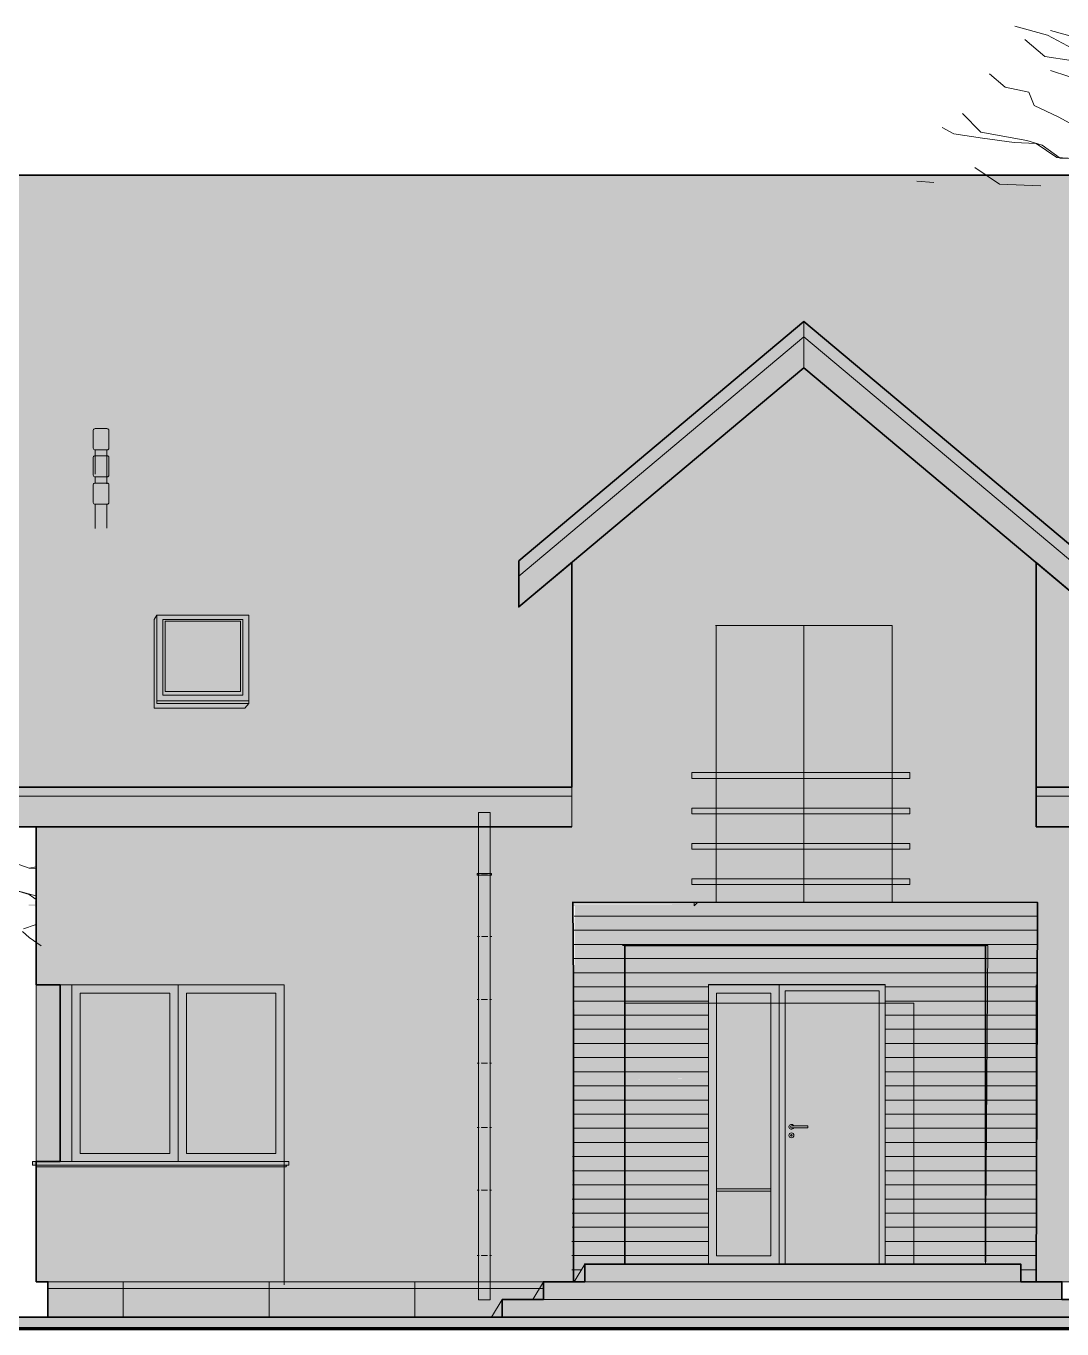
# Model space of a CAD drawing. Header units: millimetres. Extents: x -13512 to 8923, y -6533 to 5096.
# Drawn here: x -9369 to -8490, y -3096 to -1991 of the extents above; entities that cross this region are included whole.
import ezdxf

# ---------------------------------------------------------------- set-up
doc = ezdxf.new("R2010")
doc.units = ezdxf.units.MM
doc.layers.get('0').update_dxf_attribs({"lineweight": 0})
for name, color, linetype, lineweight in [('A-ELEWACJA CIENKA', 11, 'Continuous', 13), ('A-murowane', 3, 'Continuous', 35), ('A-p.widokowa', 6, 'Continuous', 15), ('A-RYS ELEWACJI', 30, 'Continuous', 35), ('A-wykończenie', 4, 'Continuous', 5), ('B-CEGŁA ale dr', 34, 'Continuous', 0), ('B-CIENIE', 251, 'Continuous', 0), ('B-DACHÓWKA', 250, 'Continuous', 0), ('B-materiały', 9, 'Continuous', 0), ('B-STOLARKA OKIENNA', 32, 'Continuous', 0), ('B-SZKŁO', 153, 'Continuous', 0), ('Layer1', 7, 'Continuous', 0)]:
    doc.layers.add(name, color=color, linetype=linetype, lineweight=lineweight)
doc.layers.add('B-BIAŁY ELEM', color=7, linetype='Continuous', lineweight=0, true_color=0xf0f0f0)
pattern_1 = [(0, (-12418.428, -190.132), (0, 12), [])]

# ---------------------------------------------------------------- blocks, each defined once
blk = doc.blocks.new('A$C2233616D')
at = {"extrusion": (-9.93912e-09, 3.39862e-09, 1), "elevation": 0}
blk.add_lwpolyline([(-13.6, 7), (0.4, 7, 1), (0.4, 8.5), (-13.6, 8.5)], format="xyb", close=True, dxfattribs=at)
blk.add_lwpolyline([(-1.6, 7, 5.456211), (-1.6, 8.5)], format="xyb", dxfattribs=at)
for radius in [2.11, 0.658]:
    blk.add_circle((0.4, 0.5), radius)
blk = doc.blocks.new('A$C413E17AE')
at = {"layer": 'Layer1'}
for p, q in [((-492.2, 118.8), (-519.9, 126.5)), ((-461.9, 115), (-489.6, 122.7)), ((-511.5, 115), (-494.5, 100.7)), ((-458.4, 100.7), (-492.2, 118.8)), ((-494.5, 100.7), (-472.1, 97.2)), ((-489.6, 88.9), (-474.2, 83.6)), ((-528.3, 74.6), (-541.5, 86.1)), ((-508, 70.4), (-528.3, 74.6)), ((-503.5, 59), (-508, 70.4)), ((-483.1, 49.5), (-503.5, 59)), ((-564.4, 52.3), (-548.9, 36.6)), ((-467.1, 40.6), (-483.1, 49.5)), ((-571.8, 35.2), (-581.5, 40.4)), ((-547.3, 31.4), (-571.8, 35.2)), ((-548.9, 36.6), (-509.9, 29.5)), ((-520.6, 27.7), (-547.3, 31.4)), ((-501.9, 26.8), (-520.6, 27.7)), ((-509.9, 29.5), (-496.9, 25.5)), ((-484.4, 15), (-501.9, 26.8)), ((-496.9, 25.5), (-481.5, 14.4)), ((-460, 13.5), (-484.4, 15)), ((-481.5, 14.4), (-460, 14.2)), ((-553.8, 6.6), (-533.1, -7.7)), ((-588.6, -6.3), (-603.1, -5.2)), ((-533.1, -7.7), (-498, -9.1))]:
    blk.add_line(p, q, dxfattribs=at)
blk = doc.blocks.new('A$C62B175F2')
at = {"layer": 'B-materiały'}
for p, q in [((-25, -28.3), (-5.8, -35.1)), ((-5.8, -35.1), (0, -34)), ((-5.8, -35.1), (0, -35.3)), ((-5.8, -57.5), (-21, -52.8)), ((-15.9, -54.4), (-0.2, -58.4)), ((0, -61.5), (-5.8, -57.5)), ((-0.2, -58.4), (0, -58.6)), ((-10.6, -86.6), (-0.7, -83)), ((-0.7, -83), (0, -83.4)), ((-6, -93.8), (-11.7, -88.9)), ((4.2, -100.8), (-6, -93.8))]:
    blk.add_line(p, q, dxfattribs=at)
blk = doc.blocks.new('A$C59963C6C')
at = {"layer": 'B-STOLARKA OKIENNA', "true_color": 0x636466, "transparency": 33554687}
h = blk.add_hatch(color=251, dxfattribs=at)
h.dxf.hatch_style = 1
h.paths.add_polyline_path([(0, 105), (-20, 105), (-20, 110), (0, 110), (90, 110), (165, 110), (165, 105), (90, 105)])
h = blk.add_hatch(color=251, dxfattribs=at)
h.dxf.hatch_style = 1
h.paths.add_polyline_path([(0, 75), (-20, 75), (-20, 80), (0, 80), (90, 80), (165, 80), (165, 75), (90, 75)])
h = blk.add_hatch(color=251, dxfattribs=at)
h.dxf.hatch_style = 1
h.paths.add_polyline_path([(0, 45), (-20, 45), (-20, 50), (0, 50), (90, 50), (165, 50), (165, 45), (90, 45)])
h = blk.add_hatch(color=251, dxfattribs=at)
h.dxf.hatch_style = 1
h.paths.add_polyline_path([(0, 15), (-20, 15), (-20, 20), (0, 20), (90, 20), (165, 20), (165, 15), (90, 15)])
at = {"layer": 'A-ELEWACJA CIENKA'}
for points in [[(0, 105), (-20, 105), (-20, 110), (0, 110), (90, 110), (165, 110), (165, 105), (90, 105)], [(0, 75), (-20, 75), (-20, 80), (0, 80), (90, 80), (165, 80), (165, 75), (90, 75)], [(0, 45), (-20, 45), (-20, 50), (0, 50), (90, 50), (165, 50), (165, 45), (90, 45)], [(0, 15), (-20, 15), (-20, 20), (0, 20), (90, 20), (165, 20), (165, 15), (90, 15)]]:
    blk.add_lwpolyline(points, close=True, dxfattribs=at)

msp = doc.modelspace()

# ---------------------------------------------------------------- hatches: boundary and pattern name
at = {"layer": 'A-ELEWACJA CIENKA'}
h = msp.add_hatch(dxfattribs=at)
h.set_pattern_fill('AR-RSHKE', color=256, scale=0.1)
h.set_pattern_definition([(0, (-12418.428, -190.132), (64.77, 30.48), [15.24, -12.7, 17.78, -7.62, 22.86, -10.16]), (0, (-12403.188, -188.862), (64.77, 30.48), [12.7, -48.26, 10.16, -15.24]), (0, (-12372.708, -192.037), (64.77, 30.48), [7.62, -78.74]), (90, (-12418.428, -190.132), (-21.59, 30.48), [29.21, -92.71]), (90, (-12403.188, -190.132), (-21.59, 30.48), [28.575, -93.345]), (90, (-12390.488, -190.132), (-21.59, 30.48), [26.67, -95.25]), (90, (-12372.708, -192.037), (-21.59, 30.48), [29.21, -92.71]), (90, (-12365.088, -192.037), (-21.59, 30.48), [29.21, -92.71]), (90, (-12342.228, -190.132), (-21.59, 30.48), [27.94, -93.98])])
h.paths.add_polyline_path([(-8906.11, -2469.37), (-8933.88, -2469.37), (-8951.04, -2483.77), (-8951.06, -2469.37), (-9410.11, -2469.37), (-9410.11, -2636.63), (-8906.11, -2636.63)])
h.paths.add_polyline_path([(-9180.18, -2565.56), (-9258.18, -2565.56), (-9258.18, -2490.81), (-9180.18, -2490.81)], flags=16)
h.paths.add_polyline_path([(-9185.18, -2560.56), (-9253.18, -2560.56), (-9253.18, -2495.81), (-9185.18, -2495.81)], flags=0)
h.paths.add_polyline_path([(-8010.11, -2469.37), (-8467.15, -2469.37), (-8467.17, -2483.77), (-8484.33, -2469.37), (-8512.11, -2469.37), (-8512.11, -2636.63), (-8010.11, -2636.63)])
h.paths.add_polyline_path([(-8238.03, -2490.81), (-8160.03, -2490.81), (-8160.03, -2565.56), (-8238.03, -2565.56)], flags=16)
h.paths.add_polyline_path([(-8233.03, -2495.81), (-8165.03, -2495.81), (-8165.03, -2560.56), (-8233.03, -2560.56)], flags=0)
h.paths.add_polyline_path([(-8512.11, -2446.06), (-8512.11, -2469.37), (-8484.33, -2469.37)], flags=17)
h.paths.add_polyline_path([(-8906.11, -2446.06), (-8933.88, -2469.37), (-8906.11, -2469.37)], flags=17)
h.paths.add_polyline_path([(-9296.11, -2417.86), (-9315.11, -2417.86), (-9315.11, -2354.87), (-9296.11, -2354.87)], flags=16)
h.paths.add_polyline_path([(-8709.11, -2241.6), (-8467.11, -2444.66), (-8467.15, -2469.37), (-8010.11, -2469.37), (-8010.11, -2117.4), (-9410.11, -2117.4), (-9410.11, -2469.37), (-8951.06, -2469.37), (-8951.1, -2444.66)])
at = {"layer": 'A-ELEWACJA CIENKA', "transparency": 33554477}
h = msp.add_hatch(color=256, dxfattribs=at)
h.dxf.hatch_style = 1
h.paths.add_polyline_path([(-9258.18, -2490.81), (-9260.55, -2494.35), (-9260.55, -2569.7), (-9183.46, -2569.7), (-9180.18, -2565.56), (-9258.18, -2565.56)])
at = {"layer": 'A-ELEWACJA CIENKA'}
h = msp.add_hatch(dxfattribs=at)
h.set_pattern_fill('ANGLE', color=256)
h.set_pattern_definition([(0, (0, 0), (0, 6.985), [5.08, -1.905]), (90, (0, 0), (-6.985, 4e-16), [5.08, -1.905])])
h.paths.add_polyline_path([(-8975.34, -2709.95), (-8985.34, -2709.95), (-8985.34, -2711.24), (-8975.34, -2711.24)])
h.paths.add_polyline_path([(-8985.34, -2709.95), (-8986.43, -2709.95), (-8986.43, -2711.24), (-8985.34, -2711.24)])
h.paths.add_polyline_path([(-8974.19, -2709.95), (-8975.34, -2709.95), (-8975.34, -2711.24), (-8974.19, -2711.24)])
at = {"layer": 'A-ELEWACJA CIENKA', "transparency": 33554643}
h = msp.add_hatch(dxfattribs=at)
h.set_pattern_fill('_USER', color=256, scale=12, pattern_type=0)
h.set_pattern_definition(pattern_1)
h.paths.add_polyline_path([(-8861.12, -2804.37), (-8555.11, -2804.37), (-8555.11, -3041.37), (-8525.11, -3041.37), (-8525.11, -3056.37), (-8512.11, -3056.37), (-8510.4, -2737.37), (-8903.88, -2737.37), (-8906.11, -3056.37), (-8904.15, -3056.37), (-8895.11, -3041.37), (-8861.12, -3041.37)])
at = {"layer": 'A-ELEWACJA CIENKA'}
h = msp.add_hatch(color=256, dxfattribs=at)
h.dxf.hatch_style = 1
h.paths.add_polyline_path([(-8799.11, -2734.37), (-8615.17, -2734.37), (-8615.17, -2737.37), (-8799.11, -2737.37), (-8802.11, -2737.37), (-8802.11, -2734.37)])
h = msp.add_hatch(dxfattribs=at)
h.set_pattern_fill('ANGLE', color=256)
h.set_pattern_definition([(0, (0.29, -53.14), (0, 6.985), [5.08, -1.905]), (90, (0.29, -53.14), (-6.985, 4e-16), [5.08, -1.905])])
h.paths.add_polyline_path([(-8975.05, -2763.09), (-8985.05, -2763.09), (-8985.05, -2764.38), (-8975.05, -2764.38)])
h.paths.add_polyline_path([(-8985.05, -2763.09), (-8986.14, -2763.09), (-8986.14, -2764.38), (-8985.05, -2764.38)])
h.paths.add_polyline_path([(-8973.9, -2763.09), (-8975.05, -2763.09), (-8975.05, -2764.38), (-8973.9, -2764.38)])
at = {"layer": 'A-ELEWACJA CIENKA', "transparency": 33554643}
h = msp.add_hatch(dxfattribs=at)
h.set_pattern_fill('_USER', color=256, scale=12, pattern_type=0)
h.set_pattern_definition(pattern_1)
h.paths.add_polyline_path([(-8790.11, -2870.8), (-8861.12, -2870.8), (-8861.12, -3041.37), (-8790.11, -3041.37)])
h.paths.add_polyline_path([(-8790.11, -2770.94), (-8861.12, -2770.94), (-8861.12, -2870.8), (-8790.11, -2870.8)])
h.paths.add_polyline_path([(-8555.11, -2770.94), (-8790.39, -2767.73), (-8790.11, -2804.37), (-8640.11, -2804.37), (-8615.83, -2870.8), (-8615.83, -3041.37), (-8555.11, -3041.37)])
h.paths.add_polyline_path([(-8615.83, -2870.8), (-8640.11, -2804.37), (-8640.11, -3041.37), (-8615.83, -3041.37)], flags=17)
at = {"layer": 'A-ELEWACJA CIENKA', "true_color": 0xc7c8ca}
h = msp.add_hatch(color=9, dxfattribs=at)
h.dxf.hatch_style = 1
h.paths.add_polyline_path([(-9360.16, -3056.37), (-9149.67, -3056.37), (-9149.67, -2954.37), (-9360.16, -2954.37)])
h.paths.add_polyline_path([(-9360.59, -2952.8), (-9340.22, -2952.8), (-9340.22, -2802.8), (-9360.59, -2802.8)])
at = {"layer": 'A-ELEWACJA CIENKA'}
h = msp.add_hatch(dxfattribs=at)
h.set_pattern_fill('ANGLE', color=256)
h.set_pattern_definition([(0, (0, -106.5706), (0, 6.985), [5.08, -1.905]), (90, (0, -106.5706), (-6.985, 4e-16), [5.08, -1.905])])
h.paths.add_polyline_path([(-8975.34, -2816.52), (-8985.34, -2816.52), (-8985.34, -2817.81), (-8975.34, -2817.81)])
h.paths.add_polyline_path([(-8985.34, -2816.52), (-8986.43, -2816.52), (-8986.43, -2817.81), (-8985.34, -2817.81)])
h.paths.add_polyline_path([(-8974.19, -2816.52), (-8975.34, -2816.52), (-8975.34, -2817.81), (-8974.19, -2817.81)])
h = msp.add_hatch(dxfattribs=at)
h.set_pattern_fill('ANGLE', color=256)
h.set_pattern_definition([(0, (0, -160.5645), (0, 6.985), [5.08, -1.905]), (90, (0, -160.5645), (-6.985, 4e-16), [5.08, -1.905])])
h.paths.add_polyline_path([(-8975.34, -2870.52), (-8985.34, -2870.52), (-8985.34, -2871.8), (-8975.34, -2871.8)])
h.paths.add_polyline_path([(-8985.34, -2870.52), (-8986.43, -2870.52), (-8986.43, -2871.8), (-8985.34, -2871.8)])
h.paths.add_polyline_path([(-8974.19, -2870.52), (-8975.34, -2870.52), (-8975.34, -2871.8), (-8974.19, -2871.8)])
h = msp.add_hatch(dxfattribs=at)
h.set_pattern_fill('ANGLE', color=256)
h.set_pattern_definition([(0, (0, -215.2026), (0, 6.985), [5.08, -1.905]), (90, (0, -215.2026), (-6.985, 4e-16), [5.08, -1.905])])
h.paths.add_polyline_path([(-8975.34, -2925.16), (-8985.34, -2925.16), (-8985.34, -2926.44), (-8975.34, -2926.44)])
h.paths.add_polyline_path([(-8985.34, -2925.16), (-8986.43, -2925.16), (-8986.43, -2926.44), (-8985.34, -2926.44)])
h.paths.add_polyline_path([(-8974.19, -2925.16), (-8975.34, -2925.16), (-8975.34, -2926.44), (-8974.19, -2926.44)])
at = {"layer": 'A-ELEWACJA CIENKA', "true_color": 0x3b3b3b}
h = msp.add_hatch(color=250, dxfattribs=at)
h.dxf.hatch_style = 1
h.paths.add_polyline_path([(-9360.59, -2954.37), (-9146.2, -2954.37), (-9146.2, -2957.37), (-9360.59, -2957.37), (-9363.59, -2957.37), (-9363.59, -2954.37)])
at = {"layer": 'A-ELEWACJA CIENKA'}
h = msp.add_hatch(dxfattribs=at)
h.set_pattern_fill('ANGLE', color=256)
h.set_pattern_definition([(0, (0, -268.393), (0, 6.985), [5.08, -1.905]), (90, (0, -268.393), (-6.985, 4e-16), [5.08, -1.905])])
h.paths.add_polyline_path([(-8975.34, -2978.35), (-8985.34, -2978.35), (-8985.34, -2979.63), (-8975.34, -2979.63)])
h.paths.add_polyline_path([(-8985.34, -2978.35), (-8986.43, -2978.35), (-8986.43, -2979.63), (-8985.34, -2979.63)])
h.paths.add_polyline_path([(-8974.19, -2978.35), (-8975.34, -2978.35), (-8975.34, -2979.63), (-8974.19, -2979.63)])
h = msp.add_hatch(dxfattribs=at)
h.set_pattern_fill('ANGLE', color=256)
h.set_pattern_definition([(0, (0, -323.769), (0, 6.985), [5.08, -1.905]), (90, (0, -323.769), (-6.985, 4e-16), [5.08, -1.905])])
h.paths.add_polyline_path([(-8975.34, -3033.72), (-8985.34, -3033.72), (-8985.34, -3035.01), (-8975.34, -3035.01)])
h.paths.add_polyline_path([(-8985.34, -3033.72), (-8986.43, -3033.72), (-8986.43, -3035.01), (-8985.34, -3035.01)])
h.paths.add_polyline_path([(-8974.19, -3033.72), (-8975.34, -3033.72), (-8975.34, -3035.01), (-8974.19, -3035.01)])
h = msp.add_hatch(dxfattribs=at)
h.set_pattern_fill('LINE', color=256, scale=39, angle=90)
h.paths.add_polyline_path([(-8965.11, -3071.37), (-8939.15, -3071.37), (-8933.45, -3061.92), (-8975.34, -3061.92), (-8975.34, -3071.81), (-8985.34, -3071.81), (-8985.34, -3061.92), (-9350.59, -3061.92), (-9350.59, -3086.37), (-8974.15, -3086.37)])
h.paths.add_polyline_path([(-8985.34, -3056.37), (-9350.59, -3056.37), (-9350.59, -3061.92), (-8985.34, -3061.92)])
h.paths.add_polyline_path([(-8070.11, -3061.92), (-8490.11, -3061.92), (-8490.11, -3071.37), (-8455.11, -3071.37), (-8455.11, -3086.37), (-8070.11, -3086.37)])
h.paths.add_polyline_path([(-8069.62, -3056.37), (-8490.11, -3056.37), (-8490.11, -3061.92), (-8070.11, -3061.92), (-8069.62, -3061.92)])
at = {"layer": 'A-ELEWACJA CIENKA', "true_color": 0xc7c8ca}
h = msp.add_hatch(color=9, dxfattribs=at)
h.dxf.hatch_style = 1
h.paths.add_polyline_path([(-8930.11, -3056.37), (-8975.34, -3056.37), (-8975.34, -3061.92), (-8933.45, -3061.92)])
at = {"layer": 'A-murowane'}
h = msp.add_hatch(color=256, dxfattribs=at)
h.dxf.hatch_style = 1
h.paths.add_polyline_path([(-8511.84, -2736.07), (-8057.87, -2736.07), (-8057.87, -2737.49), (-8511.84, -2737.49)])
h.paths.add_polyline_path([(-8906.86, -2736), (-8512.86, -2735.79), (-8511.84, -2737.49), (-8905.84, -2737.49)])
h.paths.add_polyline_path([(-9367.04, -2736.07), (-8905.84, -2736.07), (-8905.84, -2737.49), (-9367.04, -2737.49)])
at = {"layer": 'B-BIAŁY ELEM', "transparency": 33554687}
h = msp.add_hatch(color=256, dxfattribs=at)
h.dxf.hatch_style = 1
h.paths.add_polyline_path([(-8512.11, -2445.93), (-8709.11, -2280.62), (-8906.11, -2445.93), (-8906.11, -2636.49), (-8906.11, -2769.37), (-8512.11, -2769.37), (-8507.94, -2734.32), (-8634.11, -2734.37), (-8783.43, -2734.44), (-8783.43, -2499.41), (-8634.11, -2499.34), (-8634.11, -2659.24), (-8634.11, -2734.37), (-8512.11, -2734.37)])
h = msp.add_hatch(color=256, dxfattribs=at)
h.dxf.hatch_style = 1
h.paths.add_polyline_path([(-8510.86, -2736.74), (-8060.11, -2758.83), (-8060.11, -2670.37), (-8512.11, -2670.37), (-8512.02, -2769.37), (-8906.11, -2769.37), (-8906.11, -2670.37), (-9360.59, -2670.37), (-9360.59, -2734.54)])
h = msp.add_hatch(color=256, dxfattribs=at)
h.dxf.hatch_style = 1
h.paths.add_polyline_path([(-8060.19, -2958.94), (-8274.58, -2958.94), (-8274.5, -2955.94), (-8270.11, -2955.94), (-8270.11, -2805.94), (-8060.11, -2805.94), (-8060.11, -2804.37), (-8060.11, -2743.69), (-8510.86, -2734.4), (-8512.11, -3056.37), (-8490.11, -3056.37), (-8069.62, -3056.37), (-8060.11, -3056.37)])
h.paths.add_polyline_path([(-8904.59, -2735.6), (-9361.47, -2733.27), (-9360.59, -2804.37), (-9340.16, -2804.37), (-9150.11, -2804.37), (-9150.11, -2954.37), (-9146.2, -2954.37), (-9146.2, -2957.37), (-9147.89, -2957.37), (-9148.74, -2957.37), (-9150.11, -2957.37), (-9150.11, -3054.11), (-9350.59, -3056.37), (-8930.11, -3056.37), (-8904.59, -3056.37)])
at = {"layer": 'B-CEGŁA ale dr'}
h = msp.add_hatch(color=256, dxfattribs=at)
h.dxf.hatch_style = 1
h.paths.add_polyline_path([(-8861.12, -2804.37), (-8555.11, -2804.37), (-8555.11, -3041.37), (-8525.11, -3041.37), (-8525.11, -3056.37), (-8512.11, -3056.37), (-8510.86, -2737.37), (-8903.42, -2737.37), (-8904.59, -3056.37), (-8895.11, -3056.37), (-8895.11, -3041.37), (-8861.12, -3041.37)])
h = msp.add_hatch(color=256, dxfattribs=at)
h.dxf.hatch_style = 1
h.paths.add_polyline_path([(-8790.11, -2883.98), (-8861.12, -2884.54), (-8861.12, -3041.37), (-8790.11, -3041.37)])
h.paths.add_polyline_path([(-8790.11, -2804.37), (-8640.11, -2804.37), (-8640.11, -2883.94), (-8615.83, -2883.94), (-8615.83, -3041.37), (-8555.11, -3041.37), (-8555.11, -2803.91), (-8861.12, -2804.84), (-8861.12, -2884.54), (-8790.11, -2883.94)])
h.paths.add_polyline_path([(-8615.83, -2883.94), (-8640.11, -2883.94), (-8640.11, -3041.37), (-8615.83, -3041.37)], flags=17)
h.paths.add_polyline_path([(-8895.11, -3041.37), (-8904.15, -3056.37), (-8895.11, -3056.37)])
at = {"layer": 'B-CIENIE', "transparency": 33554503}
h = msp.add_hatch(color=0, dxfattribs=at)
h.dxf.hatch_style = 1
h.paths.add_polyline_path([(-8709.11, -2280.76), (-8721.81, -2291.42), (-8512.11, -2464.99), (-8512.11, -2691.55), (-8512.11, -2670.37), (-8512.11, -2446.06)])
h = msp.add_hatch(color=0, dxfattribs=at)
h.dxf.hatch_style = 1
h.paths.add_polyline_path([(-9258.18, -2490.81), (-9260.55, -2494.35), (-9260.55, -2569.7), (-9183.46, -2569.7), (-9180.18, -2565.56), (-9258.18, -2565.56)])
h = msp.add_hatch(color=0, dxfattribs=at)
h.dxf.hatch_style = 1
h.paths.add_polyline_path([(-9187.18, -2495.81), (-9251.18, -2495.81), (-9251.18, -2497.06), (-9189.01, -2497.06), (-9189.01, -2555.56), (-9187.18, -2555.56)])
h = msp.add_hatch(color=0, dxfattribs=at)
h.dxf.hatch_style = 1
h.paths.add_polyline_path([(-8784.85, -2499.32), (-8634.11, -2499.32), (-8634.11, -2734.32), (-8648.03, -2734.32), (-8648.03, -2513.15), (-8784.85, -2513.15)])
h = msp.add_hatch(color=0, dxfattribs=at)
h.dxf.hatch_style = 1
h.paths.add_polyline_path([(-8715.24, -2506.38), (-8776.31, -2506.38), (-8776.31, -2510.98), (-8718.19, -2510.98), (-8718.19, -2727.37), (-8715.24, -2727.37)])
h = msp.add_hatch(color=0, dxfattribs=at)
h.dxf.hatch_style = 1
h.paths.add_polyline_path([(-8701.43, -2506.38), (-8640.36, -2506.38), (-8640.36, -2510.98), (-8698.48, -2510.98), (-8698.48, -2727.37), (-8701.43, -2727.37)])
h = msp.add_hatch(color=0, dxfattribs=at)
h.dxf.hatch_style = 1
h.paths.add_polyline_path([(-8512.11, -2577.54), (-8512.11, -2670.37), (-8060.11, -2670.37), (-8060.11, -2691.16), (-8524.66, -2691.53)])
h = msp.add_hatch(color=0, dxfattribs=at)
h.dxf.hatch_style = 1
h.paths.add_polyline_path([(-8905.66, -2670.19), (-9360.59, -2670.19), (-9360.59, -2690.98), (-8930.35, -2691.34)])
h = msp.add_hatch(color=0, dxfattribs=at)
h.dxf.hatch_style = 1
h.paths.add_polyline_path([(-8799.11, -2737.37), (-8615.17, -2734.37), (-8617.71, -2738.89), (-8799.11, -2738.89), (-8803.28, -2738.87), (-8802.11, -2734.37)])
h = msp.add_hatch(color=0, dxfattribs=at)
h.dxf.hatch_style = 1
h.paths.add_polyline_path([(-8904.59, -2758.57), (-8912.28, -2763.47), (-8912.28, -3056.37), (-8904.59, -3056.37), (-8904.59, -2805.34)])
h = msp.add_hatch(color=0, dxfattribs=at)
h.dxf.hatch_style = 1
h.paths.add_polyline_path([(-8904.59, -2769.37), (-8912.28, -2774.27), (-8912.28, -3056.37), (-8904.59, -3056.37), (-8904.59, -2805.34)])
h = msp.add_hatch(color=0, dxfattribs=at)
h.dxf.hatch_style = 1
h.paths.add_polyline_path([(-8861.12, -2770.94), (-8555.46, -2770.94), (-8555.11, -3041.37), (-8615.83, -3041.37), (-8616.19, -2820.01), (-8861.12, -2820.01)])
h = msp.add_hatch(color=0, dxfattribs=at)
h.dxf.hatch_style = 1
h.paths.add_polyline_path([(-9339.81, -2805.19), (-9360.24, -2805.19), (-9360.24, -2955.19), (-9339.81, -2955.19)])
h = msp.add_hatch(color=0, dxfattribs=at)
h.dxf.hatch_style = 1
h.paths.add_polyline_path([(-9150.11, -2804.37), (-9340.16, -2804.37), (-9340.16, -2817.26), (-9164.4, -2817.26), (-9164.4, -2954.37), (-9150.11, -2954.37)])
h = msp.add_hatch(color=0, dxfattribs=at)
h.dxf.hatch_style = 1
h.paths.add_polyline_path([(-8640.11, -2804.37), (-8790.11, -2804.37), (-8790.11, -2817.26), (-8652.18, -2817.26), (-8652.18, -3041.37), (-8640.11, -3041.37)])
h = msp.add_hatch(color=0, dxfattribs=at)
h.dxf.hatch_style = 1
h.paths.add_polyline_path([(-9247.16, -2811.37), (-9323.16, -2811.37), (-9323.16, -2815.97), (-9250.11, -2815.97), (-9250.11, -2947.37), (-9247.16, -2947.37)])
h = msp.add_hatch(color=0, dxfattribs=at)
h.dxf.hatch_style = 1
h.paths.add_polyline_path([(-9157.13, -2811.37), (-9233.13, -2811.37), (-9233.13, -2815.97), (-9160.09, -2815.97), (-9160.09, -2947.37), (-9157.13, -2947.37)])
h = msp.add_hatch(color=0, dxfattribs=at)
h.dxf.hatch_style = 1
h.paths.add_polyline_path([(-8737.11, -2811.37), (-8783.11, -2811.37), (-8783.11, -2815.97), (-8743.11, -2815.97), (-8743.11, -3034.37), (-8737.11, -3034.37)])
h = msp.add_hatch(color=0, dxfattribs=at)
h.dxf.hatch_style = 1
h.paths.add_polyline_path([(-8645.11, -2809.37), (-8725.11, -2809.37), (-8725.11, -2813.97), (-8652.06, -2813.97), (-8652.06, -3041.37), (-8645.11, -3041.37)])
h = msp.add_hatch(color=0, dxfattribs=at)
h.dxf.hatch_style = 1
h.paths.add_polyline_path([(-9360.59, -2957.37), (-9147.89, -2957.37), (-9148.74, -2958.89), (-9360.59, -2958.89)])
h = msp.add_hatch(color=0, dxfattribs=at)
h.dxf.hatch_style = 1
h.paths.add_polyline_path([(-8895.11, -3041.37), (-8895.11, -3056.37), (-8904.15, -3056.37)])
h = msp.add_hatch(color=0, dxfattribs=at)
h.dxf.hatch_style = 1
h.paths.add_polyline_path([(-8930.11, -3056.37), (-8930.11, -3071.37), (-8939.15, -3071.37)])
h = msp.add_hatch(color=0, dxfattribs=at)
h.dxf.hatch_style = 1
h.paths.add_polyline_path([(-8965.11, -3071.37), (-8965.11, -3086.37), (-8974.15, -3086.37)])
at = {"layer": 'B-DACHÓWKA', "transparency": 33554636}
h = msp.add_hatch(color=256, dxfattribs=at)
h.dxf.hatch_style = 1
h.paths.add_polyline_path([(-8951.06, -2444.56), (-8709.07, -2241.5), (-8467.07, -2444.56), (-8467.13, -2483.67), (-8512.07, -2445.96), (-8512.07, -2636.53), (-8010.07, -2636.53), (-8010.07, -2117.3), (-9410.07, -2117.3), (-9410.07, -2636.53), (-8906.07, -2636.53), (-8906.07, -2445.96), (-8951, -2483.67)])
h.paths.add_polyline_path([(-9180.14, -2490.71), (-9180.18, -2562.69), (-9183.42, -2563.56), (-9258.13, -2563.56), (-9258.13, -2494.25), (-9258.14, -2490.71)], flags=0)
h.paths.add_polyline_path([(-9180.14, -2490.71), (-9180.18, -2563.56), (-9258.18, -2563.56), (-9258.14, -2490.71)], flags=16)
h.paths.add_polyline_path([(-9185.14, -2494.21), (-9185.14, -2558.46), (-9253.14, -2558.46), (-9253.14, -2494.21)], flags=0)
h.paths.add_polyline_path([(-9187.14, -2495.71), (-9187.14, -2555.46), (-9251.14, -2555.46), (-9251.14, -2495.71)], flags=0)
h.paths.add_polyline_path([(-8238.03, -2494.37), (-8237.99, -2490.83), (-8237.99, -2490.81), (-8159.99, -2490.81), (-8159.99, -2565.46), (-8160.03, -2563.56), (-8238.03, -2563.56)], flags=16)
h.paths.add_polyline_path([(-8232.99, -2494.21), (-8164.99, -2494.21), (-8164.99, -2558.46), (-8232.99, -2558.46)], flags=0)
h.paths.add_polyline_path([(-8230.99, -2495.71), (-8166.99, -2495.71), (-8166.99, -2555.46), (-8230.99, -2555.46)], flags=0)
h = msp.add_hatch(color=256, dxfattribs=at)
h.dxf.hatch_style = 1
h.paths.add_polyline_path([(-8709.11, -2280.76), (-8709.11, -2254.65), (-8951.08, -2457.69), (-8951.04, -2483.77), (-8906.11, -2446.06)])
h.paths.add_polyline_path([(-8709.11, -2254.65), (-8709.11, -2280.76), (-8467.17, -2483.77), (-8467.13, -2457.69)])
h.paths.add_polyline_path([(-8709.11, -2241.6), (-8709.11, -2254.65), (-8467.13, -2457.69), (-8467.11, -2444.66)])
h.paths.add_polyline_path([(-8709.11, -2254.65), (-8709.11, -2241.6), (-8951.1, -2444.66), (-8951.08, -2457.69)])
h.paths.add_polyline_path([(-8906.11, -2636.63), (-9410.11, -2636.63), (-9410.11, -2644.3), (-8906.11, -2644.3)])
h.paths.add_polyline_path([(-8906.11, -2644.3), (-9410.11, -2644.3), (-9410.11, -2670.37), (-8906.11, -2670.37)])
h.paths.add_polyline_path([(-8010.11, -2644.3), (-8512.11, -2644.3), (-8512.11, -2670.37), (-8010.11, -2670.37)])
h.paths.add_polyline_path([(-8010.11, -2636.63), (-8512.11, -2636.63), (-8512.11, -2644.3), (-8010.11, -2644.3)])
h = msp.add_hatch(color=256, dxfattribs=at)
h.dxf.hatch_style = 1
h.paths.add_polyline_path([(-8640.11, -2804.37), (-8730.11, -2804.37), (-8730.11, -2883.94), (-8725.11, -2883.94), (-8725.11, -2809.37), (-8645.11, -2809.37), (-8645.11, -2883.94), (-8640.11, -2883.94)])
h.paths.add_polyline_path([(-8730.11, -2804.37), (-8790.11, -2804.37), (-8790.11, -2883.94), (-8783.11, -2883.94), (-8783.11, -2811.37), (-8737.11, -2811.37), (-8737.11, -2883.94), (-8730.11, -2883.94)])
h = msp.add_hatch(color=256, dxfattribs=at)
h.dxf.hatch_style = 1
h.paths.add_polyline_path([(-8737.11, -2977.37), (-8783.11, -2977.37), (-8783.11, -2979.37), (-8737.11, -2979.37)])
h.paths.add_polyline_path([(-8737.11, -2921.37), (-8783.11, -2921.37), (-8783.11, -2923.37), (-8737.11, -2923.37)])
h.paths.add_polyline_path([(-8737.11, -2865.37), (-8783.11, -2865.37), (-8783.11, -2867.37), (-8737.11, -2867.37)])
h = msp.add_hatch(color=256, dxfattribs=at)
h.dxf.hatch_style = 1
h.paths.add_polyline_path([(-8645.11, -2977.37), (-8725.11, -2977.37), (-8725.11, -2979.41), (-8645.11, -2979.37)])
h.paths.add_polyline_path([(-8645.11, -2921.37), (-8725.11, -2921.37), (-8725.11, -2923.37), (-8645.11, -2923.37)])
h.paths.add_polyline_path([(-8645.11, -2865.37), (-8725.11, -2865.37), (-8725.11, -2867.37), (-8645.11, -2867.37)])
h = msp.add_hatch(color=256, dxfattribs=at)
h.dxf.hatch_style = 1
h.paths.add_polyline_path([(-8725.11, -2883.94), (-8730.11, -2883.94), (-8730.11, -3041.37), (-8725.11, -3041.37)])
h.paths.add_polyline_path([(-8730.11, -2883.94), (-8737.11, -2883.94), (-8737.11, -3041.37), (-8730.11, -3041.37)])
h.paths.add_polyline_path([(-8783.11, -2883.94), (-8790.11, -2883.94), (-8790.11, -3041.37), (-8737.07, -3041.43), (-8737.11, -3034.37), (-8783.11, -3034.37)])
h.paths.add_polyline_path([(-8640.11, -2883.94), (-8645.11, -2883.94), (-8645.11, -3041.37), (-8640.11, -3041.37)])
h = msp.add_hatch(color=256, dxfattribs=at)
h.dxf.hatch_style = 1
h.paths.add_polyline_path([(-8525.11, -3041.37), (-8895.11, -3041.37), (-8895.11, -3056.37), (-8525.11, -3056.37)])
h.paths.add_polyline_path([(-8490.11, -3056.37), (-8525.11, -3056.37), (-8895.11, -3056.37), (-8904.15, -3056.37), (-8930.11, -3056.37), (-8930.11, -3071.37), (-8490.11, -3071.37)])
h.paths.add_polyline_path([(-8455.11, -3071.37), (-8490.11, -3071.37), (-8930.11, -3071.37), (-8965.11, -3071.37), (-8965.11, -3086.37), (-8455.11, -3086.37)])
h = msp.add_hatch(color=256, dxfattribs=at)
h.dxf.hatch_style = 1
h.paths.add_polyline_path([(-9350.59, -3056.37), (-8930.11, -3056.37), (-8930.11, -3071.37), (-8965.11, -3071.37), (-8965.11, -3086.37), (-9350.59, -3086.37)])
at = {"layer": 'B-materiały'}
h = msp.add_hatch(dxfattribs=at)
h.set_pattern_fill('AR-HBONE', color=256, scale=0.1)
h.set_pattern_definition([(45, (-12418.428, -190.132), (1e-15, 14.36841), [30.48, -10.16]), (135, (-12411.244, -182.948), (1e-15, 14.36841), [30.48, -10.16])])
h.paths.add_polyline_path([(-9610.59, -3096.37), (-7840.11, -3096.37), (-7840.11, -3086.37), (-9610.59, -3086.37)])
at = {"layer": 'B-STOLARKA OKIENNA', "true_color": 0x636466, "transparency": 33554687}
h = msp.add_hatch(color=251, dxfattribs=at)
h.dxf.hatch_style = 1
h.paths.add_polyline_path([(-9298.76, -2333.84, 0.3561342), (-9300.3, -2332.44), (-9310.48, -2332.44, 0.3866521), (-9312.19, -2333.84), (-9312.19, -2349.08, 0.3866521), (-9310.48, -2350.47), (-9300.48, -2350.47, 0.3866521), (-9298.76, -2349.08)])
h = msp.add_hatch(color=251, dxfattribs=at)
h.dxf.hatch_style = 1
h.paths.add_polyline_path([(-9300.48, -2350.47), (-9310.48, -2350.47), (-9310.48, -2371.02), (-9300.48, -2370.49)])
h = msp.add_hatch(color=251, dxfattribs=at)
h.dxf.hatch_style = 1
h.paths.add_polyline_path([(-9298.76, -2356.82, 0.3561342), (-9300.3, -2355.42), (-9310.48, -2355.42, 0.3866521), (-9312.19, -2356.82), (-9312.19, -2372.06, 0.3866521), (-9310.48, -2373.46), (-9300.48, -2373.46, 0.3866521), (-9298.76, -2372.06)])
h = msp.add_hatch(color=251, dxfattribs=at)
h.dxf.hatch_style = 1
h.paths.add_polyline_path([(-9300.48, -2373.46), (-9310.48, -2373.46), (-9310.48, -2394), (-9300.48, -2393.47)])
h = msp.add_hatch(color=251, dxfattribs=at)
h.dxf.hatch_style = 1
h.paths.add_polyline_path([(-9298.76, -2380.02, 0.3561342), (-9300.3, -2378.62), (-9310.48, -2378.62, 0.3866521), (-9312.19, -2380.02), (-9312.19, -2395.25, 0.3866521), (-9310.48, -2396.65), (-9300.48, -2396.65, 0.3866521), (-9298.76, -2395.25)])
h = msp.add_hatch(color=251, dxfattribs=at)
h.dxf.hatch_style = 1
h.paths.add_polyline_path([(-9300.48, -2396.65), (-9310.48, -2396.65), (-9310.48, -2417.2), (-9300.48, -2416.66)])
at = {"layer": 'B-STOLARKA OKIENNA', "transparency": 33554628}
h = msp.add_hatch(color=256, dxfattribs=at)
h.dxf.hatch_style = 1
h.paths.add_polyline_path([(-9185.18, -2494.31), (-9253.18, -2494.31), (-9253.18, -2558.56), (-9185.18, -2558.56)], flags=16)
h.paths.add_polyline_path([(-9187.18, -2495.81), (-9251.18, -2495.81), (-9251.18, -2555.56), (-9187.18, -2555.56)], flags=0)
h.paths.add_polyline_path([(-9180.18, -2563.56), (-9180.18, -2490.81), (-9258.18, -2490.81), (-9258.18, -2563.56)])
h = msp.add_hatch(color=256, dxfattribs=at)
h.dxf.hatch_style = 1
h.paths.add_polyline_path([(-9185.18, -2494.31), (-9253.18, -2494.31), (-9253.18, -2558.56), (-9185.18, -2558.56)])
h.paths.add_polyline_path([(-9187.18, -2495.81), (-9251.18, -2495.81), (-9251.18, -2555.56), (-9187.18, -2555.56)], flags=16)
h = msp.add_hatch(color=256, dxfattribs=at)
h.dxf.hatch_style = 1
h.paths.add_polyline_path([(-8708.36, -2499.37), (-8783.36, -2499.37), (-8783.36, -2734.37), (-8708.36, -2734.37)])
h.paths.add_polyline_path([(-8776.36, -2727.37), (-8776.36, -2506.37), (-8715.36, -2506.37), (-8715.36, -2727.37)], flags=16)
h.paths.add_polyline_path([(-8633.36, -2499.37), (-8708.36, -2499.37), (-8708.36, -2734.37), (-8633.36, -2734.37)])
h.paths.add_polyline_path([(-8701.36, -2727.37), (-8701.36, -2506.37), (-8640.36, -2506.37), (-8640.36, -2727.37)], flags=16)
at = {"layer": 'B-STOLARKA OKIENNA', "true_color": 0x636466, "transparency": 33554687}
h = msp.add_hatch(color=251, dxfattribs=at)
h.dxf.hatch_style = 1
h.paths.add_polyline_path([(-8975.34, -2658.1), (-8985.34, -2658.1), (-8985.34, -3056.37), (-8975.34, -3056.37)])
at = {"layer": 'B-STOLARKA OKIENNA', "transparency": 33554687}
h = msp.add_hatch(color=256, dxfattribs=at)
h.dxf.hatch_style = 1
h.paths.add_polyline_path([(-9340.16, -2804.37), (-9330.16, -2804.37), (-9330.16, -2954.37), (-9340.16, -2954.37)])
h.paths.add_polyline_path([(-9330.16, -2804.37), (-9240.14, -2804.37), (-9240.14, -2954.37), (-9330.16, -2954.37)])
h.paths.add_polyline_path([(-9323.16, -2947.37), (-9247.14, -2947.37), (-9247.14, -2811.37), (-9323.16, -2811.37)], flags=16)
h.paths.add_polyline_path([(-9240.14, -2804.37), (-9150.11, -2804.37), (-9150.11, -2954.37), (-9240.14, -2954.37)])
h.paths.add_polyline_path([(-9233.14, -2947.37), (-9157.11, -2947.37), (-9157.11, -2811.37), (-9233.14, -2811.37)], flags=16)
at = {"layer": 'B-STOLARKA OKIENNA', "true_color": 0x636466, "transparency": 33554687}
h = msp.add_hatch(color=251, dxfattribs=at)
h.dxf.hatch_style = 1
h.paths.add_polyline_path([(-8783.11, -2811.37), (-8737.11, -2811.37), (-8737.11, -3034.36), (-8783.11, -3034.36)])
h = msp.add_hatch(color=251, dxfattribs=at)
h.dxf.hatch_style = 1
h.paths.add_polyline_path([(-8645.11, -2820.01), (-8725.11, -2820.01), (-8725.11, -3041.37), (-8645.11, -3041.37)], flags=17)
h.paths.add_polyline_path([(-8725.11, -2820.01), (-8645.11, -2820.01), (-8645.11, -2809.37), (-8725.11, -2809.37)])
h = msp.add_hatch(color=251, dxfattribs=at)
h.dxf.hatch_style = 1
h.paths.add_polyline_path([(-8975.34, -3056.37), (-8985.34, -3056.37), (-8985.34, -3061.92), (-8975.34, -3061.92)])
h.paths.add_polyline_path([(-8975.34, -3061.92), (-8985.34, -3061.92), (-8985.34, -3071.81), (-8975.34, -3071.81)])
at = {"layer": 'B-SZKŁO', "transparency": 33554544}
h = msp.add_hatch(color=256, dxfattribs=at)
h.dxf.hatch_style = 1
h.paths.add_polyline_path([(-9187.18, -2555.56), (-9251.18, -2555.56), (-9251.18, -2495.81), (-9187.18, -2495.81)])
h = msp.add_hatch(color=256, dxfattribs=at)
h.dxf.hatch_style = 1
h.paths.add_polyline_path([(-8715.36, -2506.37), (-8776.36, -2506.37), (-8776.36, -2727.37), (-8715.36, -2727.37)])
h = msp.add_hatch(color=256, dxfattribs=at)
h.dxf.hatch_style = 1
h.paths.add_polyline_path([(-8640.36, -2506.37), (-8701.36, -2506.37), (-8701.36, -2727.37), (-8640.36, -2727.37)])
h = msp.add_hatch(color=256, dxfattribs=at)
h.dxf.hatch_style = 1
h.paths.add_polyline_path([(-9247.16, -2947.37), (-9323.16, -2947.37), (-9323.16, -2811.37), (-9247.16, -2811.37)])
h = msp.add_hatch(color=256, dxfattribs=at)
h.dxf.hatch_style = 1
h.paths.add_polyline_path([(-9157.13, -2947.37), (-9233.13, -2947.37), (-9233.13, -2811.37), (-9157.13, -2811.37)])

# ---------------------------------------------------------------- linework, layer by layer
at = {"layer": 'A-ELEWACJA CIENKA'}
for p, q in [((-8709.11, -2280.76), (-8709.11, -2241.6)), ((-8709.11, -2254.65), (-8951.08, -2457.69)), ((-8709.11, -2254.65), (-8467.13, -2457.69)), ((-9310.48, -2350.47), (-9310.48, -2371.04)), ((-9300.48, -2350.47), (-9300.48, -2379.43)), ((-9310.48, -2373.46), (-9310.48, -2378.62)), ((-9300.48, -2373.46), (-9300.48, -2378.62)), ((-9310.48, -2396.65), (-9310.48, -2417.21)), ((-9300.48, -2396.65), (-9300.48, -2417.02)), ((-9300.48, -2396.65), (-9300.48, -2402.41)), ((-8906.11, -2670.37), (-8906.11, -2446.06)), ((-8709.11, -2499.37), (-8709.11, -2734.37)), ((-9258.18, -2563.56), (-9180.18, -2563.56)), ((-9410.11, -2644.3), (-8906.11, -2644.3)), ((-8512.11, -2644.3), (-8010.11, -2644.3)), ((-9360.59, -2954.37), (-9360.59, -2804.37)), ((-9330.16, -2804.37), (-9330.16, -2954.37)), ((-9240.13, -2804.37), (-9240.13, -2954.37)), ((-8904.59, -3056.37), (-8904.59, -2805.34)), ((-8730.11, -2804.37), (-8730.11, -3041.37)), ((-8512.02, -3056.37), (-8512.02, -2804.42)), ((-8737.11, -2811.37), (-8737.11, -3034.36)), ((-9350.59, -3056.37), (-8930.11, -3056.37)), ((-8895.11, -3056.37), (-8525.11, -3056.37)), ((-8490.11, -3056.37), (-8070.11, -3056.37)), ((-8965.11, -3086.37), (-8965.11, -3071.37)), ((-8490.11, -3071.37), (-8930.11, -3071.37)), ((-8978.29, -3086.37), (-8965.11, -3086.37))]:
    msp.add_line(p, q, dxfattribs=at)
at = {"layer": 'A-ELEWACJA CIENKA', "color": 9, "true_color": 0xc7c8ca}
msp.add_line((-9016.61, -3086.37), (-9140.61, -3086.37), dxfattribs=at)
at = {"layer": 'A-ELEWACJA CIENKA'}
for points in [[(-9312.19, -2333.84, -0.3866521), (-9310.48, -2332.44), (-9300.48, -2332.44, -0.3866521), (-9298.76, -2333.84), (-9298.76, -2349.08, -0.3866521), (-9300.48, -2350.47), (-9310.48, -2350.47, -0.3866521), (-9312.19, -2349.08)], [(-9312.19, -2356.82, -0.3866521), (-9310.48, -2355.42), (-9300.48, -2355.42, -0.3866521), (-9298.76, -2356.82), (-9298.76, -2372.06, -0.3866521), (-9300.48, -2373.46), (-9310.48, -2373.46, -0.3866521), (-9312.19, -2372.06)], [(-9312.19, -2356.82, -0.3866521), (-9310.48, -2355.42), (-9300.48, -2355.42, -0.3866521), (-9298.76, -2356.82), (-9298.76, -2372.06, -0.3866521), (-9300.48, -2373.46), (-9310.48, -2373.46, -0.3866521), (-9312.19, -2372.06)], [(-9312.19, -2380.02, -0.3866521), (-9310.48, -2378.62), (-9300.48, -2378.62, -0.3866521), (-9298.76, -2380.02), (-9298.76, -2395.25, -0.3866521), (-9300.48, -2396.65), (-9310.48, -2396.65, -0.3866521), (-9312.19, -2395.25)], [(-9312.19, -2380.02, -0.3866521), (-9310.48, -2378.62), (-9300.48, -2378.62, -0.3866521), (-9298.76, -2380.02), (-9298.76, -2395.25, -0.3866521), (-9300.48, -2396.65), (-9310.48, -2396.65, -0.3866521), (-9312.19, -2395.25)]]:
    msp.add_lwpolyline(points, format="xyb", close=True, dxfattribs=at)
at = {"layer": 'A-ELEWACJA CIENKA', "transparency": 33554477}
msp.add_lwpolyline([(-9258.18, -2490.81), (-9260.55, -2494.35), (-9260.55, -2569.7), (-9183.46, -2569.7), (-9180.18, -2565.56), (-9258.18, -2565.56), (-9258.18, -2490.81)], dxfattribs=at)
at = {"layer": 'A-ELEWACJA CIENKA'}
for points in [[(-9258.18, -2490.81), (-9180.18, -2490.81), (-9180.18, -2565.56), (-9258.18, -2565.56), (-9258.18, -2490.81)], [(-8784.11, -2499.37), (-8634.11, -2499.37), (-8634.11, -2734.37), (-8783.44, -2734.37), (-8783.44, -2499.37)], [(-8799.11, -2734.37), (-8615.17, -2734.37), (-8615.17, -2734.37), (-8799.11, -2734.37), (-8802.11, -2737.37), (-8802.11, -2734.37), (-8799.11, -2734.37)], [(-8863.11, -2770.94), (-8553.11, -2770.94), (-8555.11, -3041.21), (-8640.11, -3041.21), (-8640.11, -2804.21), (-8790.11, -2804.21), (-8790.11, -3041.21), (-8861.12, -3041.21), (-8861.12, -2804.21)], [(-8790.11, -3041.37), (-8790.11, -2804.37), (-8640.11, -2804.37), (-8640.11, -3041.37)], [(-8783.11, -3034.36), (-8783.11, -2811.37), (-8737.11, -2811.37)], [(-8725.11, -3041.37), (-8725.11, -2809.37), (-8645.11, -2809.37), (-8645.11, -3041.37)], [(-9360.59, -2954.37), (-9146.2, -2954.37), (-9146.2, -2957.37), (-9360.59, -2957.37), (-9363.59, -2957.37), (-9363.59, -2954.37), (-9360.59, -2954.37)], [(-9350.59, -3056.37), (-8930.11, -3056.37), (-8930.11, -3071.37), (-8965.11, -3071.37), (-8965.11, -3086.37), (-9350.59, -3086.37), (-9350.59, -3056.37)]]:
    msp.add_lwpolyline(points, dxfattribs=at)
for points in [[(-9258.18, -2490.81), (-9180.18, -2490.81), (-9180.18, -2565.56), (-9258.18, -2565.56)], [(-9185.18, -2494.31), (-9253.18, -2494.31), (-9253.18, -2558.56), (-9185.18, -2558.56)], [(-9187.18, -2495.81), (-9251.18, -2495.81), (-9251.18, -2555.56), (-9187.18, -2555.56)], [(-8985.34, -2658.1), (-8975.34, -2658.1), (-8975.34, -3071.81), (-8985.34, -3071.81)], [(-8985.34, -2658.1), (-8975.34, -2658.1), (-8975.34, -3071.81), (-8985.34, -3071.81)], [(-8986.43, -2709.95), (-8974.19, -2709.95), (-8974.19, -2711.24), (-8986.43, -2711.24)], [(-9340.16, -2804.37), (-9150.11, -2804.37), (-9150.11, -2954.37), (-9340.16, -2954.37)], [(-9247.13, -2947.37), (-9323.16, -2947.37), (-9323.16, -2811.37), (-9247.13, -2811.37)], [(-9233.13, -2811.37), (-9157.11, -2811.37), (-9157.11, -2947.37), (-9233.13, -2947.37)]]:
    msp.add_lwpolyline(points, close=True, dxfattribs=at)
at = {"layer": 'A-murowane', "color": 40, "lineweight": 0}
for p, q in [((-9360.59, -2769.37), (-9360.59, -2804.37)), ((-9360.59, -2804.37), (-9340.16, -2804.37)), ((-9360.59, -2958.89), (-9360.59, -3056.37))]:
    msp.add_line(p, q, dxfattribs=at)
at = {"layer": 'A-murowane', "lineweight": 0}
for p, q in [((-9340.16, -2804.37), (-9150.11, -2804.37)), ((-8861.12, -3041.37), (-8861.12, -2804.37)), ((-9150.11, -2841.38), (-9150.11, -3058.92)), ((-9150.11, -2954.37), (-9146.2, -2954.37)), ((-9146.2, -2957.37), (-9147.89, -2957.37)), ((-9146.2, -2954.37), (-9146.2, -2957.37)), ((-8895.11, -3041.37), (-8865.11, -3041.37)), ((-8555.11, -3041.37), (-8525.11, -3041.37)), ((-8525.11, -3041.37), (-8525.11, -3056.37)), ((-9360.59, -3056.37), (-9350.59, -3056.37)), ((-8930.11, -3056.37), (-8904.15, -3056.37)), ((-8525.11, -3056.37), (-8490.11, -3056.37))]:
    msp.add_line(p, q, dxfattribs=at)
at = {"layer": 'A-murowane'}
msp.add_lwpolyline([(-8904.59, -3056.37), (-8904.59, -2805.34), (-8905.18, -2734.34), (-8510.86, -2734.4), (-8512.02, -3056.37)], dxfattribs=at)
at = {"layer": 'A-p.widokowa'}
msp.add_lwpolyline([(-8783.11, -2811.37), (-8737.11, -2811.37), (-8737.11, -3034.36), (-8783.11, -3034.36)], close=True, dxfattribs=at)
at = {"layer": 'A-RYS ELEWACJI'}
for p, q in [((-8512.11, -2446.06), (-8512.11, -2670.37)), ((-9360.59, -2670.37), (-9360.59, -2804.37)), ((-9340.16, -2804.37), (-9360.59, -2804.37)), ((-9340.16, -2804.37), (-9340.16, -2954.37)), ((-9340.16, -2954.37), (-9360.59, -2954.37)), ((-9360.59, -2954.37), (-9360.59, -3056.37)), ((-8965.11, -3086.37), (-9610.59, -3086.37))]:
    msp.add_line(p, q, dxfattribs=at)
for points in [[(-8906.11, -2636.63), (-9410.11, -2636.63), (-9410.11, -2117.4), (-8010.11, -2117.4), (-8010.11, -2636.63), (-8512.11, -2636.63)], [(-9410.11, -2117.4), (-8010.11, -2117.4), (-8010.11, -2636.63), (-8512.11, -2636.63), (-8512.11, -2446.06), (-8467.17, -2483.77), (-8467.11, -2444.66), (-8709.11, -2241.6), (-8951.1, -2444.66), (-8951.04, -2483.77), (-8906.11, -2446.06), (-8906.11, -2636.63), (-9410.11, -2636.63), (-9410.11, -2117.4)], [(-8709.11, -2241.6), (-8951.1, -2444.66), (-8951.04, -2483.77), (-8709.11, -2280.76)], [(-8709.11, -2241.6), (-8467.11, -2444.66), (-8467.17, -2483.77), (-8709.11, -2280.76)], [(-8906.11, -2670.37), (-9410.11, -2670.37), (-9410.11, -2636.63), (-8906.11, -2636.63)], [(-8512.11, -2636.63), (-8010.11, -2636.63), (-8010.11, -2670.37), (-8512.11, -2670.37)], [(-8861.12, -3041.37), (-8861.12, -2770.94), (-8555.11, -2770.94), (-8555.11, -3039.37)], [(-8895.11, -3056.37), (-8895.11, -3041.37), (-8525.11, -3041.37), (-8525.11, -3056.37)], [(-9360.59, -3056.37), (-9350.59, -3056.37), (-9350.59, -3086.37)], [(-8930.11, -3071.37), (-8930.11, -3056.37), (-8895.11, -3056.37)], [(-8525.11, -3056.37), (-8490.11, -3056.37), (-8490.11, -3071.37)], [(-8490.11, -3071.37), (-8455.11, -3071.37), (-8455.11, -3086.37), (-8965.11, -3086.37), (-8965.11, -3071.37), (-8930.11, -3071.37)]]:
    msp.add_lwpolyline(points, dxfattribs=at)
at = {"layer": 'A-wykończenie', "lineweight": 120}
msp.add_line((-7840.11, -3096.37), (-9610.59, -3096.37), dxfattribs=at)
at = {"layer": 'B-CIENIE', "color": 0, "transparency": 33554503}
msp.add_line((-8912.28, -3056.37), (-8904.59, -3056.37), dxfattribs=at)
for points in [[(-8861.12, -2770.94), (-8555.11, -2770.94), (-8555.11, -3041.37), (-8615.83, -3041.37), (-8615.83, -2820.01), (-8861.12, -2820.01), (-8861.12, -2804.37)], [(-9360.59, -2957.37), (-9147.89, -2957.37), (-9148.74, -2958.89), (-9360.59, -2958.89), (-9360.59, -2958.89), (-9360.59, -2957.37), (-9360.59, -2957.37)], [(-8895.11, -3041.37), (-8895.11, -3056.37), (-8904.15, -3056.37), (-8895.11, -3041.37)], [(-9350.59, -3056.37), (-8930.11, -3056.37), (-8930.11, -3061.92), (-9350.59, -3061.92), (-9350.59, -3056.37)], [(-8930.11, -3056.37), (-8930.11, -3071.37), (-8939.15, -3071.37), (-8930.11, -3056.37)], [(-8965.11, -3071.37), (-8965.11, -3086.37), (-8974.15, -3086.37), (-8965.11, -3071.37)]]:
    msp.add_lwpolyline(points, dxfattribs=at)
at = {"layer": 'B-DACHÓWKA', "transparency": 33554636}
msp.add_lwpolyline([(-8783.11, -2977.37), (-8737.11, -2977.37), (-8737.11, -2979.37), (-8783.11, -2979.37)], close=True, dxfattribs=at)
at = {"layer": 'B-materiały'}
msp.add_lwpolyline([(-9340.16, -2954.37), (-9360.59, -2954.37), (-9360.59, -2804.37), (-9340.16, -2804.37)], close=True, dxfattribs=at)

# ---------------------------------------------------------------- block references
at = {"layer": 'A-ELEWACJA CIENKA'}
for name, p in [('A$C413E17AE', (-8010.11, -2117.4)), ('A$C62B175F2', (-9360.59, -2670.37)), ('A$C59963C6C', (-8784.11, -2734.37))]:
    msp.add_blockref(name, p, dxfattribs=at)
at = {"layer": 'B-DACHÓWKA', "transparency": 33554636, "xscale": -1}
msp.add_blockref('A$C2233616D', (-8719.28, -2932.62), dxfattribs=at)

doc.saveas('drawing.dxf')
